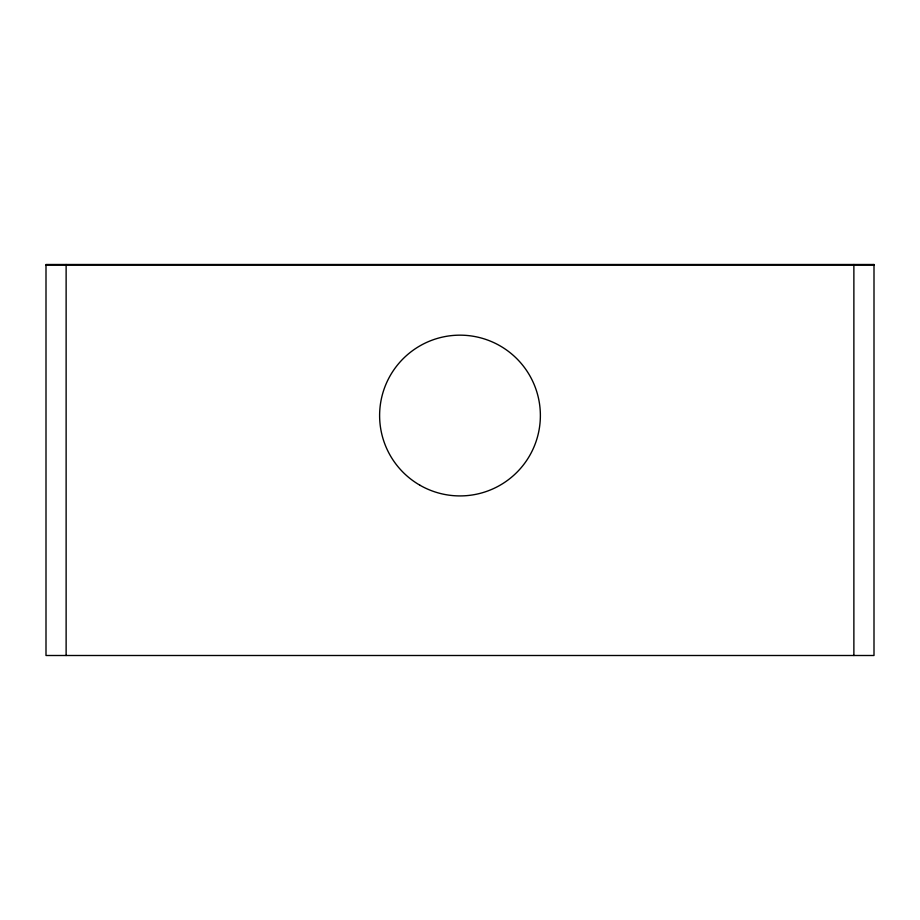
<?xml version="1.0" encoding="UTF-8"?>
<svg xmlns="http://www.w3.org/2000/svg" width="920" height="920" viewBox="0 0 920 920"><rect width="100%" height="100%" fill="white"/><g stroke="black" fill="none" stroke-linecap="round" stroke-linejoin="round"><path stroke-width="1.38" d="M46 265.075L874 265.075M853.875 264.5L853.875 655.5M66.125 264.5L66.125 655.5M874 264.5L46 264.5L46 655.5L874 655.5L874 264.5M419.808 485.15A80.373 80.373 0 0 0 540.373 415.541A80.373 80.373 0 0 0 419.808 345.931A80.373 80.373 0 0 0 419.808 485.15"/></g></svg>
